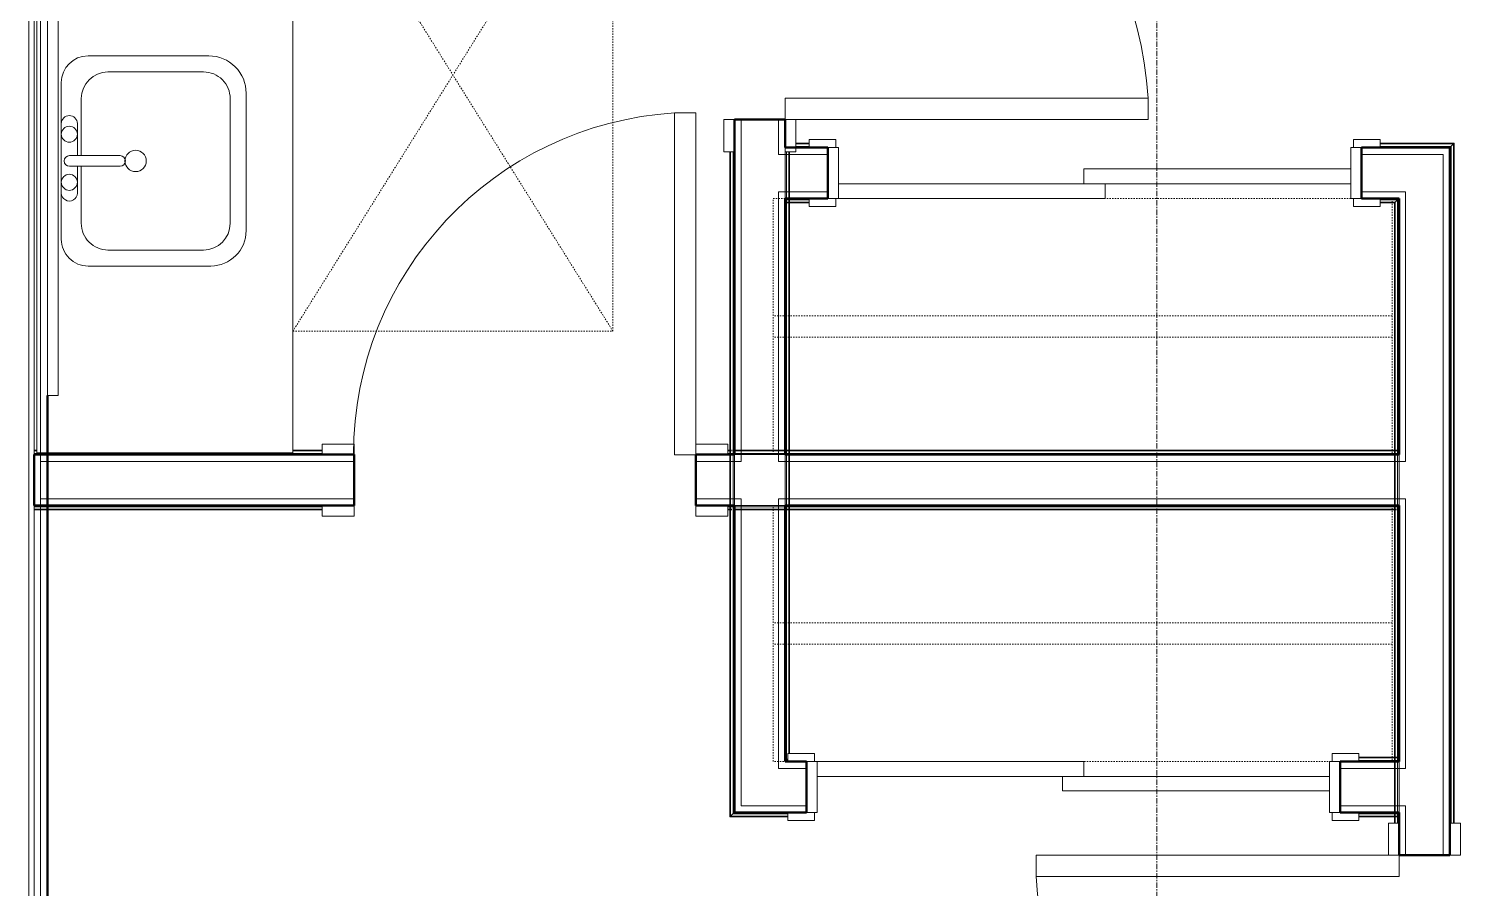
# Model space of a CAD drawing. Header units: inches. Extents: x -4235 to -464, y 9767 to 12344.
# Drawn here: x -2933 to -2798.9, y 10207.1 to 10287.6 of the extents above; entities that cross this region are included whole.
import ezdxf

# ---------------------------------------------------------------- set-up
doc = ezdxf.new("R2010")
doc.units = ezdxf.units.IN
doc.header["$MEASUREMENT"] = 0
doc.linetypes.add('Dash', pattern=[0.25, 0.125, -0.125])
doc.linetypes.add('Grid Line 1_2_', pattern=[0.875, 0.5, -0.125, 0.125, -0.125])
for name, color, linetype, lineweight in [('0-1', 7, 'Continuous', 5), ('0-2', 254, 'Continuous', 9), ('A-DOOR-1', 7, 'Continuous', 9), ('A-DOOR-2', 130, 'Continuous', 20), ('A-DOOR-FRAM-1', 130, 'Continuous', 20), ('A-GENM-HDLN-1', 7, 'Dash', 9), ('A-WALL-1', 250, 'Continuous', 50), ('A-WALL-2', 50, 'Continuous', 13), ('A-WALL-3', 10, 'Continuous', 9), ('A-WALL-4', 254, 'Continuous', 9), ('A-WALL-5', 7, 'Continuous', 9), ('I-WALL-1', 250, 'Continuous', 50), ('I-WALL-2', 10, 'Continuous', 9), ('I-WALL-3', 254, 'Continuous', 9), ('P-SANR-FIXT-1', 7, 'Continuous', 9), ('Q-CASE-1', 10, 'Continuous', 9), ('Q-CASE-2', 254, 'Continuous', 9), ('Q-CASE-3', 7, 'Continuous', 9), ('Q-CASE-HDLN-1', 7, 'Dash', 9), ('S-GRID-1', 1, 'Grid Line 1_2_', 9)]:
    doc.layers.add(name, color=color, linetype=linetype, lineweight=lineweight)

# ---------------------------------------------------------------- blocks, each defined once
blk = doc.blocks.new('Basic Wall _ INT - W4BØF - _5_8 GYP - 2X4 WOOD_BATT_ - 5_8 GYP_ - ___-2680968-BACKGROUND - 2ND FLOOR')
at = {"layer": 'A-WALL-3'}
for p, q in [((-2804.97, 10271.39), (-2805.04, 10271.33)), ((-2804.83, 10271.53), (-2804.97, 10271.39)), ((-2804.76, 10271.6), (-2804.83, 10271.54)), ((-2804.62, 10271.74), (-2804.65, 10271.72)), ((-2804.97, 10248.15), (-2804.97, 10248.03)), ((-2804.97, 10248.03), (-2804.97, 10247.94)), ((-2804.97, 10247.94), (-2804.97, 10247.88)), ((-2804.97, 10247.74), (-2804.97, 10247.12)), ((-2804.62, 10242.99), (-2804.62, 10247.74)), ((-2804.97, 10247.11), (-2804.97, 10243.64)), ((-2804.97, 10243.61), (-2804.97, 10242.99)), ((-2804.97, 10242.84), (-2804.97, 10242.79)), ((-2804.97, 10242.79), (-2804.97, 10242.7)), ((-2804.97, 10242.7), (-2804.97, 10242.58)), ((-2804.97, 10219.4), (-2804.97, 10219.29)), ((-2804.97, 10219.28), (-2804.97, 10219.2)), ((-2804.97, 10219.19), (-2804.97, 10219.14)), ((-2804.97, 10218.99), (-2804.97, 10218.4)), ((-2804.97, 10218.36), (-2804.97, 10215.09)), ((-2804.62, 10214.24), (-2804.62, 10218.99)), ((-2804.97, 10215.08), (-2804.97, 10214.28)), ((-2804.97, 10214.09), (-2804.97, 10214.04)), ((-2804.97, 10214.04), (-2804.97, 10213.95)), ((-2804.97, 10213.95), (-2804.97, 10213.83))]:
    blk.add_line(p, q, dxfattribs=at)
at = {"layer": 'A-WALL-4'}
for p, q in [((-2804.97, 10271.39), (-2804.97, 10248.15)), ((-2804.62, 10247.74), (-2804.62, 10271.74)), ((-2805.04, 10248.15), (-2805.04, 10248.03)), ((-2805.04, 10248.03), (-2805.04, 10247.94)), ((-2805.04, 10247.94), (-2805.04, 10247.88)), ((-2805.04, 10247.74), (-2805.04, 10247.12)), ((-2804.75, 10247.74), (-2804.75, 10247.12)), ((-2805.04, 10247.11), (-2805.04, 10243.64)), ((-2804.75, 10247.11), (-2804.75, 10243.62)), ((-2805.04, 10243.61), (-2805.04, 10242.99)), ((-2805.04, 10242.84), (-2805.04, 10242.79)), ((-2805.04, 10242.79), (-2805.04, 10242.7)), ((-2805.04, 10242.7), (-2805.04, 10242.58)), ((-2804.97, 10242.58), (-2804.97, 10219.4)), ((-2804.75, 10243.61), (-2804.75, 10242.99)), ((-2804.62, 10218.99), (-2804.62, 10242.99)), ((-2805.04, 10219.4), (-2805.04, 10219.29)), ((-2805.04, 10219.28), (-2805.04, 10219.2)), ((-2805.04, 10219.19), (-2805.04, 10219.14)), ((-2805.04, 10218.99), (-2805.04, 10214.24)), ((-2804.75, 10218.99), (-2804.75, 10218.38)), ((-2804.75, 10218.36), (-2804.75, 10214.25)), ((-2804.62, 10213.24), (-2804.62, 10214.24)), ((-2805.04, 10214.09), (-2805.04, 10214.04)), ((-2805.04, 10214.04), (-2805.04, 10213.95)), ((-2805.04, 10213.95), (-2805.04, 10213.83)), ((-2804.97, 10213.83), (-2804.97, 10213.24))]:
    blk.add_line(p, q, dxfattribs=at)
at = {"layer": 'A-WALL-5'}
for p, q in [((-2805.04, 10271.33), (-2805.04, 10248.15)), ((-2804.75, 10271.61), (-2804.75, 10247.74)), ((-2805.04, 10242.58), (-2805.04, 10219.4)), ((-2804.75, 10242.99), (-2804.75, 10218.99)), ((-2804.75, 10214.24), (-2804.75, 10213.24)), ((-2805.04, 10213.83), (-2805.04, 10213.24))]:
    blk.add_line(p, q, dxfattribs=at)
at = {"layer": 'A-WALL-5', "flags": 128}
for points in [[(-2805.04, 10271.33), (-2804.92, 10271.45), (-2804.83, 10271.54), (-2804.77, 10271.59), (-2804.75, 10271.61)], [(-2804.75, 10271.61), (-2804.75, 10271.62), (-2804.74, 10271.63), (-2804.72, 10271.64), (-2804.71, 10271.66), (-2804.69, 10271.68), (-2804.67, 10271.7)]]:
    blk.add_lwpolyline(points, dxfattribs=at)
blk = doc.blocks.new('Basic Wall _ INT - W4BØF - _5_8 GYP - 2X4 WOOD_BATT_ - 5_8 GYP_ - ___-2680969-BACKGROUND - 2ND FLOOR')
at = {"layer": 'A-WALL-3'}
for p, q in [((-2799.85, 10276.51), (-2799.87, 10276.49)), ((-2799.67, 10276.69), (-2799.73, 10276.63)), ((-2799.58, 10276.78), (-2799.67, 10276.7)), ((-2799.52, 10276.84), (-2799.55, 10276.82)), ((-2799.46, 10276.9), (-2799.52, 10276.84)), ((-2799.87, 10210.24), (-2799.87, 10213.24))]:
    blk.add_line(p, q, dxfattribs=at)
at = {"layer": 'A-WALL-4'}
for p, q in [((-2799.87, 10213.24), (-2799.87, 10276.49)), ((-2799.52, 10276.84), (-2799.52, 10213.24))]:
    blk.add_line(p, q, dxfattribs=at)
at = {"layer": 'A-WALL-5'}
for p, q in [((-2799.75, 10213.24), (-2799.75, 10276.61)), ((-2799.46, 10276.9), (-2799.46, 10213.24))]:
    blk.add_line(p, q, dxfattribs=at)
at = {"layer": 'A-WALL-5', "flags": 128}
for points in [[(-2799.83, 10276.53), (-2799.81, 10276.55), (-2799.79, 10276.57), (-2799.77, 10276.59), (-2799.76, 10276.6), (-2799.75, 10276.61), (-2799.75, 10276.61)], [(-2799.75, 10276.61), (-2799.73, 10276.63), (-2799.67, 10276.69), (-2799.58, 10276.78), (-2799.46, 10276.9)]]:
    blk.add_lwpolyline(points, dxfattribs=at)
blk = doc.blocks.new('Basic Wall _ INT - W4BØF - _5_8 GYP - 2X4 WOOD_BATT_ - 5_8 GYP_ - ___-2680970-BACKGROUND - 2ND FLOOR')
at = {"layer": 'A-WALL-3'}
for p, q in [((-2862.15, 10271.74), (-2862.15, 10271.72)), ((-2862.15, 10271.61), (-2862.15, 10271.68)), ((-2862.15, 10271.33), (-2862.15, 10271.61)), ((-2862.15, 10271.6), (-2862.15, 10271.54)), ((-2862.15, 10271.53), (-2862.15, 10271.39)), ((-2862.15, 10271.39), (-2862.15, 10271.33)), ((-2861.95, 10271.39), (-2862, 10271.39)), ((-2861.85, 10271.39), (-2861.93, 10271.39)), ((-2861.74, 10271.39), (-2861.84, 10271.39)), ((-2859.89, 10271.74), (-2858.14, 10271.74)), ((-2808.14, 10271.74), (-2806.39, 10271.74)), ((-2805.04, 10271.33), (-2804.97, 10271.39)), ((-2804.97, 10271.39), (-2804.83, 10271.53)), ((-2804.83, 10271.54), (-2804.76, 10271.6)), ((-2804.65, 10271.72), (-2804.62, 10271.74))]:
    blk.add_line(p, q, dxfattribs=at)
at = {"layer": 'A-WALL-4'}
for p, q in [((-2862.15, 10271.7), (-2862.15, 10271.74)), ((-2862.15, 10271.74), (-2859.89, 10271.74)), ((-2862.15, 10271.68), (-2862.15, 10271.7)), ((-2861.95, 10271.33), (-2862, 10271.33)), ((-2861.85, 10271.33), (-2861.93, 10271.33)), ((-2861.74, 10271.33), (-2861.84, 10271.33)), ((-2859.89, 10271.39), (-2861.74, 10271.39)), ((-2806.39, 10271.74), (-2804.62, 10271.74)), ((-2804.97, 10271.39), (-2806.39, 10271.39))]:
    blk.add_line(p, q, dxfattribs=at)
at = {"layer": 'A-WALL-5'}
for p, q in [((-2862.15, 10271.61), (-2859.89, 10271.61)), ((-2859.89, 10271.33), (-2861.74, 10271.33)), ((-2806.39, 10271.61), (-2804.75, 10271.61)), ((-2805.04, 10271.33), (-2806.39, 10271.33))]:
    blk.add_line(p, q, dxfattribs=at)
at = {"layer": 'A-WALL-5', "flags": 128}
for points in [[(-2804.75, 10271.61), (-2804.77, 10271.59), (-2804.83, 10271.54), (-2804.92, 10271.45), (-2805.04, 10271.33)], [(-2804.67, 10271.7), (-2804.69, 10271.68), (-2804.71, 10271.66), (-2804.72, 10271.64), (-2804.74, 10271.63), (-2804.75, 10271.62), (-2804.75, 10271.61)]]:
    blk.add_lwpolyline(points, dxfattribs=at)
blk = doc.blocks.new('Basic Wall _ INT - W4BØF - _5_8 GYP - 2X4 WOOD_BATT_ - 5_8 GYP_ - ___-2680971-BACKGROUND - 2ND FLOOR')
at = {"layer": 'A-WALL-3'}
for p, q in [((-2859.89, 10276.49), (-2858.14, 10276.49)), ((-2799.87, 10276.49), (-2799.85, 10276.51)), ((-2799.73, 10276.63), (-2799.67, 10276.69)), ((-2799.67, 10276.7), (-2799.58, 10276.78)), ((-2799.55, 10276.82), (-2799.52, 10276.84)), ((-2799.52, 10276.84), (-2799.55, 10276.84)), ((-2799.52, 10276.84), (-2799.46, 10276.9))]:
    blk.add_line(p, q, dxfattribs=at)
at = {"layer": 'A-WALL-4'}
for p, q in [((-2859.89, 10276.84), (-2861.15, 10276.84)), ((-2861.15, 10276.49), (-2859.89, 10276.49)), ((-2799.55, 10276.84), (-2806.39, 10276.84)), ((-2806.39, 10276.49), (-2799.87, 10276.49))]:
    blk.add_line(p, q, dxfattribs=at)
at = {"layer": 'A-WALL-5'}
for p, q in [((-2859.89, 10276.9), (-2861.15, 10276.9)), ((-2859.89, 10276.61), (-2861.15, 10276.61)), ((-2799.46, 10276.9), (-2806.39, 10276.9)), ((-2799.75, 10276.61), (-2806.39, 10276.61))]:
    blk.add_line(p, q, dxfattribs=at)
at = {"layer": 'A-WALL-5', "flags": 128}
for points in [[(-2799.75, 10276.61), (-2799.75, 10276.61), (-2799.76, 10276.6), (-2799.77, 10276.59), (-2799.79, 10276.57), (-2799.81, 10276.55), (-2799.83, 10276.53)], [(-2799.46, 10276.9), (-2799.58, 10276.78), (-2799.67, 10276.69), (-2799.73, 10276.63), (-2799.75, 10276.61)]]:
    blk.add_lwpolyline(points, dxfattribs=at)
blk = doc.blocks.new('Basic Wall _ INT - W4BØF - _5_8 GYP - 2X4 WOOD_BATT_ - 5_8 GYP_ - ___-2680972-BACKGROUND - 2ND FLOOR')
at = {"layer": 'A-WALL-3'}
for p, q in [((-2867.25, 10374.04), (-2867.31, 10374.04)), ((-2867.31, 10374.04), (-2867.02, 10374.04)), ((-2867.1, 10374.04), (-2867.25, 10374.04)), ((-2867.25, 10373.45), (-2867.25, 10374.04)), ((-2867.04, 10374.04), (-2867.1, 10374.04)), ((-2867.02, 10374.04), (-2866.94, 10374.04)), ((-2866.94, 10374.04), (-2866.9, 10374.04)), ((-2866.9, 10374.04), (-2866.92, 10374.04)), ((-2866.9, 10374.04), (-2866.9, 10373.45)), ((-2866.9, 10316.11), (-2866.9, 10313.11)), ((-2866.9, 10279.11), (-2866.9, 10276.11)), ((-2867.25, 10248.03), (-2867.25, 10248.15)), ((-2867.25, 10247.94), (-2867.25, 10248.03)), ((-2867.25, 10247.88), (-2867.25, 10247.94)), ((-2867.25, 10242.99), (-2867.25, 10247.74)), ((-2866.9, 10247.74), (-2866.9, 10242.99)), ((-2867.25, 10242.79), (-2867.25, 10242.84)), ((-2867.25, 10242.7), (-2867.25, 10242.78)), ((-2867.25, 10242.58), (-2867.25, 10242.69)), ((-2866.92, 10214.22), (-2866.9, 10214.24)), ((-2867.31, 10213.83), (-2867.25, 10213.89)), ((-2867.25, 10213.89), (-2867.1, 10214.03)), ((-2867.1, 10214.04), (-2867.04, 10214.1))]:
    blk.add_line(p, q, dxfattribs=at)
at = {"layer": 'A-WALL-4'}
for p, q in [((-2867.31, 10373.45), (-2867.31, 10374.04)), ((-2867.02, 10374.04), (-2867.02, 10373.45)), ((-2867.25, 10316.11), (-2867.25, 10343.45)), ((-2866.9, 10343.45), (-2866.9, 10316.11)), ((-2867.25, 10248.15), (-2867.25, 10276.11)), ((-2866.9, 10276.11), (-2866.9, 10247.74)), ((-2867.31, 10248.03), (-2867.31, 10248.15)), ((-2867.31, 10247.94), (-2867.31, 10248.03)), ((-2867.31, 10247.88), (-2867.31, 10247.94)), ((-2867.31, 10242.99), (-2867.31, 10247.74)), ((-2867.02, 10247.74), (-2867.02, 10247.14)), ((-2867.02, 10247.11), (-2867.02, 10243.01)), ((-2867.31, 10242.79), (-2867.31, 10242.84)), ((-2867.31, 10242.7), (-2867.31, 10242.78)), ((-2867.31, 10242.58), (-2867.31, 10242.69)), ((-2867.25, 10213.89), (-2867.25, 10242.58)), ((-2866.9, 10242.99), (-2866.9, 10214.24))]:
    blk.add_line(p, q, dxfattribs=at)
at = {"layer": 'A-WALL-5'}
for p, q in [((-2867.31, 10316.11), (-2867.31, 10343.45)), ((-2867.02, 10343.45), (-2867.02, 10316.11)), ((-2867.31, 10248.15), (-2867.31, 10276.11)), ((-2867.02, 10276.11), (-2867.02, 10247.74)), ((-2867.31, 10213.83), (-2867.31, 10242.58)), ((-2867.02, 10242.99), (-2867.02, 10214.11))]:
    blk.add_line(p, q, dxfattribs=at)
at = {"layer": 'A-WALL-5', "flags": 128}
for points in [[(-2866.94, 10214.2), (-2866.96, 10214.18), (-2866.98, 10214.16), (-2867, 10214.14), (-2867.01, 10214.13), (-2867.02, 10214.12), (-2867.02, 10214.11)], [(-2867.02, 10214.11), (-2867.04, 10214.09), (-2867.1, 10214.04), (-2867.19, 10213.95), (-2867.31, 10213.83)]]:
    blk.add_lwpolyline(points, dxfattribs=at)
blk = doc.blocks.new('Basic Wall _ INT - W4BØF - _5_8 GYP - 2X4 WOOD_BATT_ - 5_8 GYP_ - ___-2680973-BACKGROUND - 2ND FLOOR')
at = {"layer": 'A-WALL-3'}
for p, q in [((-2862.15, 10374.04), (-2862.11, 10374.04)), ((-2862.12, 10374.04), (-2862.15, 10374.04)), ((-2862.15, 10374.04), (-2862.15, 10373.41)), ((-2862.11, 10374.04), (-2862.02, 10374.04)), ((-2862.02, 10374.04), (-2861.74, 10374.04)), ((-2861.95, 10374.04), (-2862.01, 10374.04)), ((-2861.8, 10374.04), (-2861.94, 10374.04)), ((-2861.74, 10374.04), (-2861.8, 10374.04)), ((-2861.8, 10373.41), (-2861.8, 10374.04)), ((-2862.15, 10336.79), (-2862.15, 10332.04)), ((-2861.8, 10337.08), (-2861.8, 10337.19)), ((-2861.8, 10336.99), (-2861.8, 10337.08)), ((-2861.8, 10336.93), (-2861.8, 10336.99)), ((-2861.8, 10336.21), (-2861.8, 10336.79)), ((-2861.8, 10332.08), (-2861.8, 10336.16)), ((-2861.8, 10331.84), (-2861.8, 10331.89)), ((-2861.8, 10331.75), (-2861.8, 10331.83)), ((-2861.8, 10331.63), (-2861.8, 10331.74)), ((-2862.15, 10316.11), (-2862.15, 10313.11)), ((-2862.15, 10277.39), (-2862.15, 10276.49)), ((-2862.15, 10276.49), (-2862.15, 10276.11)), ((-2862.15, 10276.11), (-2862.15, 10271.74)), ((-2861.8, 10271.74), (-2861.8, 10276.11)), ((-2861.8, 10271.54), (-2861.8, 10271.59)), ((-2861.8, 10271.45), (-2861.8, 10271.53)), ((-2861.8, 10271.33), (-2861.8, 10271.43)), ((-2862.15, 10247.74), (-2862.15, 10242.99)), ((-2861.8, 10248.03), (-2861.8, 10248.14)), ((-2861.8, 10247.94), (-2861.8, 10248.02)), ((-2861.8, 10247.88), (-2861.8, 10247.93)), ((-2861.8, 10247.11), (-2861.8, 10247.74)), ((-2861.8, 10243.61), (-2861.8, 10247.09)), ((-2861.8, 10242.99), (-2861.8, 10243.61)), ((-2861.8, 10242.79), (-2861.8, 10242.84)), ((-2861.8, 10242.7), (-2861.8, 10242.77)), ((-2861.8, 10242.58), (-2861.8, 10242.68)), ((-2862.15, 10218.99), (-2862.12, 10219.01)), ((-2862.01, 10219.13), (-2861.95, 10219.19)), ((-2861.94, 10219.2), (-2861.89, 10219.25))]:
    blk.add_line(p, q, dxfattribs=at)
at = {"layer": 'A-WALL-4'}
for p, q in [((-2862.02, 10373.41), (-2862.02, 10374.04)), ((-2861.74, 10373.41), (-2861.74, 10374.04)), ((-2862.15, 10373.41), (-2862.15, 10336.79)), ((-2861.8, 10337.19), (-2861.8, 10373.41)), ((-2862.02, 10336.18), (-2862.02, 10336.79)), ((-2861.74, 10337.08), (-2861.74, 10337.19)), ((-2861.74, 10336.99), (-2861.74, 10337.08)), ((-2861.74, 10336.93), (-2861.74, 10336.99)), ((-2861.74, 10332.04), (-2861.74, 10336.79)), ((-2862.02, 10332.05), (-2862.02, 10336.16)), ((-2862.15, 10332.04), (-2862.15, 10316.11)), ((-2861.8, 10316.11), (-2861.8, 10331.63)), ((-2861.74, 10331.84), (-2861.74, 10331.89)), ((-2861.74, 10331.75), (-2861.74, 10331.83)), ((-2861.74, 10331.63), (-2861.74, 10331.74)), ((-2862.02, 10272.36), (-2862.02, 10276.11)), ((-2861.74, 10271.74), (-2861.74, 10276.11)), ((-2862.02, 10271.74), (-2862.02, 10272.34)), ((-2862.15, 10271.74), (-2862.15, 10247.74)), ((-2861.8, 10248.15), (-2861.8, 10271.33)), ((-2861.74, 10271.54), (-2861.74, 10271.59)), ((-2861.74, 10271.45), (-2861.74, 10271.53)), ((-2861.74, 10271.33), (-2861.74, 10271.43)), ((-2862.02, 10247.11), (-2862.02, 10247.74)), ((-2861.74, 10248.03), (-2861.74, 10248.14)), ((-2861.74, 10247.94), (-2861.74, 10248.02)), ((-2861.74, 10247.88), (-2861.74, 10247.93)), ((-2861.74, 10247.11), (-2861.74, 10247.73)), ((-2862.02, 10243.61), (-2862.02, 10247.11)), ((-2861.74, 10243.61), (-2861.74, 10247.09)), ((-2862.15, 10242.99), (-2862.15, 10218.99)), ((-2862.02, 10242.99), (-2862.02, 10243.61)), ((-2861.8, 10219.74), (-2861.8, 10242.58)), ((-2861.74, 10242.99), (-2861.74, 10243.61)), ((-2861.74, 10242.79), (-2861.74, 10242.84)), ((-2861.74, 10242.7), (-2861.74, 10242.77)), ((-2861.74, 10242.58), (-2861.74, 10242.68))]:
    blk.add_line(p, q, dxfattribs=at)
at = {"layer": 'A-WALL-5'}
for p, q in [((-2862.02, 10336.79), (-2862.02, 10373.41)), ((-2861.74, 10337.2), (-2861.74, 10373.41)), ((-2862.02, 10316.11), (-2862.02, 10332.04)), ((-2861.74, 10316.11), (-2861.74, 10331.63)), ((-2862.02, 10247.74), (-2862.02, 10271.74)), ((-2861.74, 10248.15), (-2861.74, 10271.33)), ((-2862.02, 10219.11), (-2862.02, 10242.99)), ((-2861.74, 10219.74), (-2861.74, 10242.58))]:
    blk.add_line(p, q, dxfattribs=at)
at = {"layer": 'A-WALL-5', "flags": 128}
for points in [[(-2862.02, 10219.11), (-2862.03, 10219.11), (-2862.03, 10219.1), (-2862.05, 10219.09), (-2862.06, 10219.07), (-2862.08, 10219.05), (-2862.11, 10219.03)], [(-2861.89, 10219.25), (-2861.95, 10219.19), (-2862, 10219.13), (-2862.02, 10219.11)]]:
    blk.add_lwpolyline(points, dxfattribs=at)
blk = doc.blocks.new('SWING - SINGLE - FLUSH - 2-10 x 6-8 - PRIVACY-3199407-BACKGROUND - 2ND FLOOR')
at = {"layer": 'A-DOOR-1'}
blk.add_arc((17, 2.37), 34.07, 93.3657, 180, dxfattribs=at)
at = {"layer": 'A-DOOR-2'}
for p, q in [((15, 2.37), (15, 36.38)), ((17, 36.38), (15, 36.38)), ((17, 2.37), (17, 36.38)), ((17, 2.37), (15, 2.37))]:
    blk.add_line(p, q, dxfattribs=at)
at = {"layer": 'A-DOOR-FRAM-1'}
for p, q in [((-17, 3.37), (-20, 3.37)), ((-20, 3.37), (-20, 2.37)), ((-17, 2.37), (-17, 3.37)), ((20, 3.37), (17, 3.37)), ((17, 3.37), (17, 2.37)), ((20, 2.37), (20, 3.37)), ((-20, 2.37), (-17, 2.37)), ((17, 2.37), (20, 2.37)), ((-17, -2.38), (-20, -2.38)), ((-20, -2.38), (-20, -3.38)), ((-17, -3.38), (-17, -2.38)), ((20, -2.38), (17, -2.38)), ((17, -2.38), (17, -3.38)), ((20, -3.38), (20, -2.38)), ((-20, -3.38), (-17, -3.38)), ((17, -3.38), (20, -3.38))]:
    blk.add_line(p, q, dxfattribs=at)
blk = doc.blocks.new('Basic Wall _ INT - W4BØF - _5_8 GYP - 2X4 WOOD_BATT_ - 5_8 GYP_ - ___-2680974-BACKGROUND - 2ND FLOOR')
at = {"layer": 'A-WALL-3'}
for p, q in [((-2866.9, 10214.24), (-2866.92, 10214.22)), ((-2860.14, 10214.24), (-2861.89, 10214.24)), ((-2808.39, 10214.24), (-2810.14, 10214.24)), ((-2804.62, 10214.22), (-2804.62, 10214.24)), ((-2867.25, 10213.89), (-2867.31, 10213.83)), ((-2867.1, 10214.03), (-2867.25, 10213.89)), ((-2867.04, 10214.1), (-2867.1, 10214.04)), ((-2805.04, 10213.89), (-2804.92, 10213.89)), ((-2804.92, 10213.89), (-2804.83, 10213.89)), ((-2804.83, 10213.89), (-2804.77, 10213.89)), ((-2804.62, 10214.18), (-2804.62, 10214.11)), ((-2804.62, 10214.11), (-2804.62, 10213.83)), ((-2804.62, 10214.04), (-2804.62, 10214.1)), ((-2804.62, 10213.89), (-2804.62, 10214.03)), ((-2804.62, 10213.83), (-2804.62, 10213.89))]:
    blk.add_line(p, q, dxfattribs=at)
at = {"layer": 'A-WALL-4'}
for p, q in [((-2861.89, 10214.24), (-2866.9, 10214.24)), ((-2804.62, 10214.24), (-2808.39, 10214.24)), ((-2804.62, 10214.24), (-2804.62, 10214.2)), ((-2804.62, 10214.2), (-2804.62, 10214.18)), ((-2867.25, 10213.89), (-2861.89, 10213.89)), ((-2808.39, 10213.89), (-2805.04, 10213.89)), ((-2805.04, 10213.83), (-2804.92, 10213.83)), ((-2804.92, 10213.83), (-2804.83, 10213.83)), ((-2804.83, 10213.83), (-2804.77, 10213.83))]:
    blk.add_line(p, q, dxfattribs=at)
at = {"layer": 'A-WALL-5'}
for p, q in [((-2867.31, 10213.83), (-2861.89, 10213.83)), ((-2867.02, 10214.11), (-2861.89, 10214.11)), ((-2808.39, 10214.11), (-2804.62, 10214.11)), ((-2808.39, 10213.83), (-2805.04, 10213.83))]:
    blk.add_line(p, q, dxfattribs=at)
at = {"layer": 'A-WALL-5', "flags": 128}
for points in [[(-2867.02, 10214.11), (-2867.02, 10214.12), (-2867.01, 10214.13), (-2867, 10214.14), (-2866.98, 10214.16), (-2866.96, 10214.18), (-2866.94, 10214.2)], [(-2867.31, 10213.83), (-2867.19, 10213.95), (-2867.1, 10214.04), (-2867.04, 10214.09), (-2867.02, 10214.11)]]:
    blk.add_lwpolyline(points, dxfattribs=at)
blk = doc.blocks.new('Basic Wall _ INT - W4BØF - _5_8 GYP - 2X4 WOOD_BATT_ - 5_8 GYP_ - ___-2680975-BACKGROUND - 2ND FLOOR')
at = {"layer": 'A-WALL-3'}
for p, q in [((-2862.12, 10219.01), (-2862.15, 10218.99)), ((-2861.95, 10219.19), (-2862.01, 10219.13)), ((-2861.89, 10219.25), (-2861.94, 10219.2)), ((-2808.39, 10218.99), (-2810.14, 10218.99)), ((-2805.04, 10219.34), (-2804.94, 10219.34)), ((-2804.92, 10219.34), (-2804.84, 10219.34)), ((-2804.83, 10219.34), (-2804.78, 10219.34)), ((-2804.62, 10219.34), (-2804.62, 10219.4)), ((-2804.62, 10219.4), (-2804.62, 10219.11)), ((-2804.62, 10219.2), (-2804.62, 10219.34)), ((-2804.62, 10219.13), (-2804.62, 10219.19)), ((-2804.62, 10219.11), (-2804.62, 10219.05)), ((-2804.62, 10218.99), (-2804.62, 10219.01))]:
    blk.add_line(p, q, dxfattribs=at)
at = {"layer": 'A-WALL-4'}
for p, q in [((-2861.89, 10218.99), (-2862.15, 10218.99)), ((-2808.39, 10219.34), (-2805.04, 10219.34)), ((-2804.62, 10218.99), (-2808.39, 10218.99)), ((-2805.04, 10219.4), (-2804.94, 10219.4)), ((-2804.92, 10219.4), (-2804.84, 10219.4)), ((-2804.83, 10219.4), (-2804.78, 10219.4)), ((-2804.62, 10219.05), (-2804.62, 10219.03)), ((-2804.62, 10219.03), (-2804.62, 10218.99))]:
    blk.add_line(p, q, dxfattribs=at)
at = {"layer": 'A-WALL-5'}
for p, q in [((-2861.89, 10219.11), (-2862.02, 10219.11)), ((-2808.39, 10219.4), (-2805.04, 10219.4)), ((-2804.62, 10219.11), (-2808.39, 10219.11))]:
    blk.add_line(p, q, dxfattribs=at)
at = {"layer": 'A-WALL-5', "flags": 128}
for points in [[(-2862.11, 10219.03), (-2862.08, 10219.05), (-2862.06, 10219.07), (-2862.05, 10219.09), (-2862.03, 10219.1), (-2862.03, 10219.11), (-2862.02, 10219.11)], [(-2862.02, 10219.11), (-2862, 10219.13), (-2861.95, 10219.19), (-2861.89, 10219.25)]]:
    blk.add_lwpolyline(points, dxfattribs=at)
blk = doc.blocks.new('SLIDING - FLUSH - 4-0 x 6-8-3203584-BACKGROUND - 2ND FLOOR')
at = {"layer": 'A-DOOR-1'}
for p, q in [((-24.25, 3), (-26.75, 3)), ((-26.75, 3), (-26.75, 2.25)), ((-24.25, 2.25), (-24.25, 3)), ((24.25, 3), (24.25, 2.25)), ((26.75, 3), (24.25, 3)), ((26.75, 2.25), (26.75, 3)), ((-26.75, 2.25), (-24.25, 2.25)), ((24.25, 2.25), (26.75, 2.25)), ((-24.25, -2.5), (-26.75, -2.5)), ((-26.75, -2.5), (-26.75, -3.25)), ((-24.25, -3.25), (-24.25, -2.5)), ((26.75, -2.5), (24.25, -2.5)), ((24.25, -2.5), (24.25, -3.25)), ((26.75, -3.25), (26.75, -2.5)), ((-26.75, -3.25), (-24.25, -3.25)), ((24.25, -3.25), (26.75, -3.25))]:
    blk.add_line(p, q, dxfattribs=at)
at = {"layer": 'A-DOOR-2'}
for p, q in [((1, 2.25), (-24, 2.25)), ((-24, 2.25), (-24, 0.87)), ((1, 0.87), (1, 2.25)), ((-24, 0.87), (1, 0.87)), ((24, 0.87), (-1, 0.87)), ((-1, 0.87), (-1, -0.5)), ((24, -0.5), (24, 0.87)), ((-1, -0.5), (24, -0.5))]:
    blk.add_line(p, q, dxfattribs=at)
at = {"layer": 'A-DOOR-FRAM-1'}
for p, q in [((-24, 2.25), (-25, 2.25)), ((-25, 2.25), (-25, -2.5)), ((-24, -2.5), (-24, 2.25)), ((25, 2.25), (24, 2.25)), ((24, 2.25), (24, -2.5)), ((25, -2.5), (25, 2.25)), ((-25, -2.5), (-24, -2.5)), ((24, -2.5), (25, -2.5))]:
    blk.add_line(p, q, dxfattribs=at)
blk = doc.blocks.new('OD_CW_Closet - OD_CW_Closet-2857485-BACKGROUND - 2ND FLOOR')
at = {"layer": 'Q-CASE-HDLN-1'}
for p, q in [((0.74, -24), (0.74, 0)), ((0.74, 0), (58.75, 0)), ((58.75, 0), (58.75, -24)), ((0.74, -11), (58.75, -11)), ((0.74, -13), (58.75, -13)), ((58.75, -24), (0.74, -24))]:
    blk.add_line(p, q, dxfattribs=at)
blk = doc.blocks.new('Basic Wall _ INT - W4BØF - _5_8 GYP - 2X4 WOOD_BATT_ - 5_8 GYP_ - ___-2680976-BACKGROUND - 2ND FLOOR')
at = {"layer": 'A-WALL-3'}
for p, q in [((-2932.52, 10242.99), (-2932.52, 10242.97)), ((-2932.52, 10242.95), (-2932.52, 10242.99)), ((-2931.27, 10242.99), (-2932.52, 10242.99)), ((-2932.52, 10242.86), (-2932.52, 10242.95)), ((-2932.52, 10242.58), (-2932.52, 10242.86)), ((-2932.52, 10242.85), (-2932.52, 10242.79)), ((-2932.52, 10242.78), (-2932.52, 10242.64)), ((-2932.52, 10242.64), (-2932.52, 10242.58)), ((-2932.52, 10242.64), (-2931.27, 10242.64)), ((-2902.52, 10242.99), (-2905.52, 10242.99)), ((-2867.31, 10242.64), (-2867.14, 10242.64)), ((-2866.89, 10242.64), (-2862.16, 10242.64)), ((-2861.95, 10242.64), (-2861.89, 10242.64)), ((-2861.85, 10242.64), (-2861.74, 10242.64)), ((-2805.04, 10242.64), (-2804.92, 10242.64)), ((-2804.87, 10242.64), (-2804.83, 10242.64)), ((-2804.62, 10242.97), (-2804.62, 10242.99)), ((-2804.62, 10242.93), (-2804.62, 10242.86)), ((-2804.62, 10242.86), (-2804.62, 10242.58)), ((-2804.62, 10242.79), (-2804.62, 10242.85)), ((-2804.62, 10242.64), (-2804.62, 10242.78)), ((-2804.62, 10242.58), (-2804.62, 10242.64))]:
    blk.add_line(p, q, dxfattribs=at)
at = {"layer": 'A-WALL-4'}
for p, q in [((-2932.52, 10242.86), (-2931.27, 10242.86)), ((-2932.52, 10242.58), (-2931.27, 10242.58)), ((-2905.52, 10242.99), (-2931.27, 10242.99)), ((-2931.27, 10242.64), (-2905.52, 10242.64)), ((-2804.62, 10242.99), (-2867.52, 10242.99)), ((-2867.52, 10242.64), (-2867.31, 10242.64)), ((-2867.31, 10242.58), (-2867.14, 10242.58)), ((-2866.9, 10242.86), (-2862.15, 10242.86)), ((-2866.89, 10242.58), (-2862.16, 10242.58)), ((-2861.95, 10242.58), (-2861.89, 10242.58)), ((-2861.85, 10242.58), (-2861.74, 10242.58)), ((-2861.74, 10242.64), (-2805.04, 10242.64)), ((-2805.04, 10242.58), (-2804.92, 10242.58)), ((-2804.87, 10242.58), (-2804.83, 10242.58)), ((-2804.62, 10242.99), (-2804.62, 10242.95)), ((-2804.62, 10242.95), (-2804.62, 10242.93))]:
    blk.add_line(p, q, dxfattribs=at)
at = {"layer": 'A-WALL-5'}
for p, q in [((-2931.27, 10242.86), (-2905.52, 10242.86)), ((-2931.27, 10242.58), (-2905.52, 10242.58)), ((-2867.52, 10242.86), (-2866.9, 10242.86)), ((-2867.52, 10242.58), (-2867.31, 10242.58)), ((-2862.15, 10242.86), (-2804.62, 10242.86)), ((-2861.74, 10242.58), (-2805.04, 10242.58))]:
    blk.add_line(p, q, dxfattribs=at)
blk = doc.blocks.new('Basic Wall _ INT - W4BØF - _5_8 GYP - 2X4 WOOD_BATT_ - 5_8 GYP_ - ___-2680977-BACKGROUND - 2ND FLOOR')
at = {"layer": 'A-WALL-3'}
for p, q in [((-2932.52, 10247.86), (-2932.52, 10248.15)), ((-2932.52, 10248.15), (-2932.52, 10248.09)), ((-2932.52, 10248.09), (-2932.52, 10247.95)), ((-2932.52, 10248.09), (-2932.27, 10248.09)), ((-2932.52, 10247.94), (-2932.52, 10247.88)), ((-2932.52, 10247.78), (-2932.52, 10247.86)), ((-2932.52, 10247.74), (-2932.52, 10247.78)), ((-2932.52, 10247.76), (-2932.52, 10247.74)), ((-2931.27, 10247.74), (-2932.52, 10247.74)), ((-2902.52, 10247.74), (-2905.52, 10247.74)), ((-2867.31, 10248.09), (-2867.19, 10248.09)), ((-2867.15, 10248.09), (-2867.1, 10248.09)), ((-2866.89, 10248.09), (-2862.77, 10248.09)), ((-2862.75, 10248.09), (-2862.15, 10248.09)), ((-2861.95, 10248.09), (-2861.74, 10248.09)), ((-2805.04, 10248.09), (-2804.92, 10248.09)), ((-2804.88, 10248.09), (-2804.83, 10248.09)), ((-2804.62, 10248.09), (-2804.62, 10248.15)), ((-2804.62, 10248.15), (-2804.62, 10247.86)), ((-2804.62, 10247.95), (-2804.62, 10248.09)), ((-2804.62, 10247.88), (-2804.62, 10247.94)), ((-2804.62, 10247.86), (-2804.62, 10247.8)), ((-2804.62, 10247.74), (-2804.62, 10247.76))]:
    blk.add_line(p, q, dxfattribs=at)
at = {"layer": 'A-WALL-4'}
for p, q in [((-2932.52, 10248.15), (-2932.27, 10248.15)), ((-2931.27, 10247.86), (-2932.52, 10247.86)), ((-2905.52, 10247.74), (-2931.27, 10247.74)), ((-2908.27, 10248.09), (-2905.52, 10248.09)), ((-2867.52, 10248.09), (-2867.31, 10248.09)), ((-2862.77, 10247.74), (-2867.52, 10247.74)), ((-2867.31, 10248.15), (-2867.19, 10248.15)), ((-2867.15, 10248.15), (-2867.1, 10248.15)), ((-2862.77, 10247.86), (-2866.9, 10247.86)), ((-2866.89, 10248.15), (-2862.77, 10248.15)), ((-2804.62, 10247.74), (-2862.76, 10247.74)), ((-2862.75, 10248.15), (-2862.15, 10248.15)), ((-2862.15, 10247.86), (-2862.75, 10247.86)), ((-2861.95, 10248.15), (-2861.74, 10248.15)), ((-2861.74, 10248.09), (-2805.04, 10248.09)), ((-2805.04, 10248.15), (-2804.92, 10248.15)), ((-2804.88, 10248.15), (-2804.83, 10248.15)), ((-2804.62, 10247.8), (-2804.62, 10247.78)), ((-2804.62, 10247.78), (-2804.62, 10247.74))]:
    blk.add_line(p, q, dxfattribs=at)
at = {"layer": 'A-WALL-5'}
for p, q in [((-2905.52, 10247.86), (-2931.27, 10247.86)), ((-2908.27, 10248.15), (-2905.52, 10248.15)), ((-2867.52, 10248.15), (-2867.31, 10248.15)), ((-2866.9, 10247.86), (-2867.52, 10247.86)), ((-2804.62, 10247.86), (-2862.15, 10247.86)), ((-2861.74, 10248.15), (-2805.04, 10248.15))]:
    blk.add_line(p, q, dxfattribs=at)
blk = doc.blocks.new('SLIDING - FLUSH - 4-0 x 6-8-3203583-BACKGROUND - 2ND FLOOR')
at = {"layer": 'A-DOOR-1'}
for p, q in [((-26.75, 3.25), (-24.25, 3.25)), ((-26.75, 2.5), (-26.75, 3.25)), ((-24.25, 3.25), (-24.25, 2.5)), ((24.25, 3.25), (26.75, 3.25)), ((24.25, 2.5), (24.25, 3.25)), ((26.75, 3.25), (26.75, 2.5)), ((-24.25, 2.5), (-26.75, 2.5)), ((26.75, 2.5), (24.25, 2.5)), ((-26.75, -2.25), (-24.25, -2.25)), ((-26.75, -3), (-26.75, -2.25)), ((-24.25, -2.25), (-24.25, -3)), ((24.25, -2.25), (26.75, -2.25)), ((24.25, -3), (24.25, -2.25)), ((26.75, -2.25), (26.75, -3)), ((-24.25, -3), (-26.75, -3)), ((26.75, -3), (24.25, -3))]:
    blk.add_line(p, q, dxfattribs=at)
at = {"layer": 'A-DOOR-2'}
for p, q in [((-1, -0.88), (-1, 0.5)), ((-1, 0.5), (24, 0.5)), ((24, 0.5), (24, -0.88)), ((-24, -2.25), (-24, -0.88)), ((-24, -0.88), (1, -0.88)), ((24, -0.88), (-1, -0.88)), ((1, -0.88), (1, -2.25)), ((1, -2.25), (-24, -2.25))]:
    blk.add_line(p, q, dxfattribs=at)
at = {"layer": 'A-DOOR-FRAM-1'}
for p, q in [((-25, -2.25), (-25, 2.5)), ((-25, 2.5), (-24, 2.5)), ((-24, 2.5), (-24, -2.25)), ((24, 2.5), (25, 2.5)), ((24, -2.25), (24, 2.5)), ((25, 2.5), (25, -2.25)), ((-24, -2.25), (-25, -2.25)), ((25, -2.25), (24, -2.25))]:
    blk.add_line(p, q, dxfattribs=at)
blk = doc.blocks.new('SWING - SINGLE - FLUSH - 2-8 x 6-8 - PASSAGE-3199406-BACKGROUND - 2ND FLOOR')
at = {"layer": 'A-DOOR-1'}
blk.add_arc((16, 2.37), 32.07, 93.5759, 180, dxfattribs=at)
at = {"layer": 'A-DOOR-2'}
for p, q in [((14, 2.37), (14, 34.38)), ((16, 34.38), (14, 34.38)), ((16, 2.37), (16, 34.38)), ((16, 2.37), (14, 2.37))]:
    blk.add_line(p, q, dxfattribs=at)
at = {"layer": 'A-DOOR-FRAM-1'}
for p, q in [((-16, 3.37), (-19, 3.37)), ((-19, 3.37), (-19, 2.37)), ((-16, 2.37), (-16, 3.37)), ((19, 3.37), (16, 3.37)), ((16, 3.37), (16, 2.37)), ((19, 2.37), (19, 3.37)), ((-19, 2.37), (-16, 2.37)), ((16, 2.37), (19, 2.37)), ((-16, -2.38), (-19, -2.38)), ((-19, -2.38), (-19, -3.38)), ((-16, -3.38), (-16, -2.38)), ((19, -2.38), (16, -2.38)), ((16, -2.38), (16, -3.38)), ((19, -3.38), (19, -2.38)), ((-19, -3.38), (-16, -3.38)), ((16, -3.38), (19, -3.38))]:
    blk.add_line(p, q, dxfattribs=at)
blk = doc.blocks.new('M_Sink Vanity-Square - 500 x 440mm-V60-BACKGROUND - 2ND FLOOR')
at = {"layer": 'P-SANR-FIXT-1'}
for p, q in [((-5.72, 10.23), (7.14, 10.23)), ((-5.22, 8.73), (6.46, 8.73)), ((-9.22, -4.59), (-9.22, 6.73)), ((10.46, 6.91), (10.46, -4.59)), ((-7.72, -2.72), (-7.72, 6.23)), ((8.96, 6.23), (8.96, -2.72)), ((0.12, -6.33), (0.12, -1.59)), ((1.12, -6.33), (1.12, -1.59)), ((0.12, -5.22), (-5.22, -5.22)), ((6.46, -5.22), (1.12, -5.22)), ((-2.88, -5.59), (0.12, -5.59)), ((1.12, -5.59), (3.62, -5.59)), ((7.96, -7.09), (-6.72, -7.09)), ((3.62, -7.09), (-2.88, -7.09))]:
    blk.add_line(p, q, dxfattribs=at)
for centre, radius, start, end in [((-5.72, 6.73), 3.5, 90, 180), ((7.14, 6.91), 3.32, 360, 90), ((-5.22, 6.23), 2.5, 90, 180), ((6.46, 6.23), 2.5, 360, 90), ((0.62, -0.13), 1, 360, 180), ((0.62, -0.13), 1, 180, 0), ((0.62, -1.59), 0.5, 360, 180), ((-5.22, -2.72), 2.5, 180, 270), ((6.46, -2.72), 2.5, 270, 360), ((-6.72, -4.59), 2.5, 180, 270), ((7.96, -4.59), 2.5, 270, 0), ((-2.88, -6.34), 0.75, 90, 270), ((-1.88, -6.34), 0.75, 360, 180), ((-1.88, -6.34), 0.75, 180, 0), ((0.62, -6.33), 0.5, 180, 0), ((2.62, -6.34), 0.75, 0, 180), ((2.62, -6.34), 0.75, 180, 0), ((3.62, -6.34), 0.75, 270, 90)]:
    blk.add_arc(centre, radius, start, end, dxfattribs=at)
blk = doc.blocks.new('Bath Vanity - Bath Vanity 60_-V140-BACKGROUND - 2ND FLOOR')
at = {"layer": 'Q-CASE-2'}
for p, q in [((-29.26, 1), (-29.26, 0)), ((30.74, 0), (30.74, 1)), ((-29.26, 0), (30.74, 0))]:
    blk.add_line(p, q, dxfattribs=at)
at = {"layer": 'Q-CASE-3'}
for p, q in [((30.74, 24), (-29.26, 24)), ((-29.26, 24), (-29.26, 1)), ((30.74, 1), (30.74, 24))]:
    blk.add_line(p, q, dxfattribs=at)
blk = doc.blocks.new('ADA Clearances - 30_x48_-V136-BACKGROUND - 2ND FLOOR')
at = {"layer": 'A-GENM-HDLN-1'}
for p, q in [((15, -24), (-15, 24)), ((-15, -24), (15, 24)), ((15, 24), (-15, 24)), ((15, -24), (15, 24)), ((-15, -24), (15, -24))]:
    blk.add_line(p, q, dxfattribs=at)
blk = doc.blocks.new('BATHROOM MIRROR - BATHROOM MIRROR 48_-3123886-BACKGROUND - 2ND FLOOR')
at = {"layer": 'Q-CASE-1'}
blk.add_line((21.74, -24), (-20.26, -24), dxfattribs=at)
at = {"layer": 'Q-CASE-3'}
for p, q in [((-23.26, -23), (24.74, -23)), ((-23.26, -23), (-23.26, -24)), ((24.74, -24), (-23.26, -24)), ((24.74, -24), (24.74, -23))]:
    blk.add_line(p, q, dxfattribs=at)
blk = doc.blocks.new('CTR - 1st Phase - Unit Layouts_rvt-1-BACKGROUND - 2ND FLOOR')
at = {"layer": 'A-WALL-1'}
for p, q in [((-2866.9, 10279.11), (-2866.9, 10247.74)), ((-2862.15, 10279.11), (-2866.9, 10279.11)), ((-2862.15, 10276.49), (-2862.15, 10279.11)), ((-2858.14, 10276.49), (-2862.15, 10276.49)), ((-2858.14, 10271.74), (-2858.14, 10276.49)), ((-2799.87, 10276.49), (-2808.14, 10276.49)), ((-2808.14, 10276.49), (-2808.14, 10271.74)), ((-2799.87, 10275.86), (-2799.87, 10276.49)), ((-2799.87, 10271.74), (-2799.87, 10275.86)), ((-2862.15, 10271.74), (-2858.14, 10271.74)), ((-2862.15, 10247.74), (-2862.15, 10271.74)), ((-2808.14, 10271.74), (-2804.62, 10271.74)), ((-2804.62, 10271.74), (-2804.62, 10247.74)), ((-2799.87, 10210.24), (-2799.87, 10271.74)), ((-2902.52, 10247.74), (-2932.52, 10247.74)), ((-2932.52, 10247.74), (-2932.52, 10247.11)), ((-2902.52, 10242.99), (-2902.52, 10247.74)), ((-2866.9, 10247.74), (-2870.52, 10247.74)), ((-2870.52, 10247.74), (-2870.52, 10242.99)), ((-2804.62, 10247.74), (-2862.15, 10247.74)), ((-2932.52, 10247.11), (-2932.52, 10243.61)), ((-2932.52, 10243.61), (-2932.52, 10242.99)), ((-2932.52, 10242.99), (-2902.52, 10242.99)), ((-2870.52, 10242.99), (-2866.9, 10242.99)), ((-2866.9, 10242.99), (-2866.9, 10214.24)), ((-2862.15, 10218.99), (-2862.15, 10242.99)), ((-2862.15, 10242.99), (-2804.62, 10242.99)), ((-2804.62, 10242.99), (-2804.62, 10218.99)), ((-2860.14, 10218.99), (-2862.15, 10218.99)), ((-2860.14, 10214.24), (-2860.14, 10218.99)), ((-2804.62, 10218.99), (-2810.14, 10218.99)), ((-2810.14, 10218.99), (-2810.14, 10214.24)), ((-2866.9, 10214.24), (-2866.27, 10214.24)), ((-2866.27, 10214.24), (-2862.15, 10214.24)), ((-2862.15, 10214.24), (-2860.14, 10214.24)), ((-2810.14, 10214.24), (-2804.62, 10214.24)), ((-2804.62, 10214.24), (-2804.62, 10210.24)), ((-2804.62, 10210.24), (-2799.87, 10210.24))]:
    blk.add_line(p, q, dxfattribs=at)
at = {"layer": 'A-WALL-2'}
for p, q in [((-2866.27, 10247.11), (-2866.27, 10279.11)), ((-2862.77, 10275.86), (-2862.77, 10279.11)), ((-2862.15, 10275.86), (-2862.77, 10275.86)), ((-2858.14, 10275.86), (-2862.15, 10275.86)), ((-2800.5, 10275.86), (-2808.14, 10275.86)), ((-2800.5, 10275.86), (-2800.5, 10272.36)), ((-2862.15, 10272.36), (-2862.77, 10272.36)), ((-2862.77, 10247.11), (-2862.77, 10272.36)), ((-2858.14, 10272.36), (-2862.15, 10272.36)), ((-2804, 10272.36), (-2808.14, 10272.36)), ((-2804, 10272.36), (-2804, 10271.74)), ((-2800.5, 10272.36), (-2800.5, 10271.74)), ((-2804, 10271.74), (-2804, 10247.11)), ((-2800.5, 10271.74), (-2800.5, 10210.24)), ((-2931.9, 10247.11), (-2902.52, 10247.11)), ((-2931.9, 10243.61), (-2931.9, 10247.11)), ((-2870.52, 10247.11), (-2866.9, 10247.11)), ((-2866.9, 10247.11), (-2866.27, 10247.11)), ((-2866.27, 10247.11), (-2866.9, 10247.11)), ((-2862.77, 10247.11), (-2862.15, 10247.11)), ((-2862.15, 10247.11), (-2862.77, 10247.11)), ((-2862.15, 10247.11), (-2804.62, 10247.11)), ((-2804, 10247.11), (-2804.62, 10247.11)), ((-2931.9, 10243.61), (-2902.52, 10243.61)), ((-2870.52, 10243.61), (-2866.9, 10243.61)), ((-2866.27, 10243.61), (-2866.9, 10243.61)), ((-2866.9, 10243.61), (-2866.27, 10243.61)), ((-2866.27, 10214.86), (-2866.27, 10243.61)), ((-2862.15, 10243.61), (-2862.77, 10243.61)), ((-2862.77, 10218.36), (-2862.77, 10243.61)), ((-2862.77, 10243.61), (-2862.15, 10243.61)), ((-2862.15, 10243.61), (-2804.62, 10243.61)), ((-2804.62, 10243.61), (-2804, 10243.61)), ((-2804, 10243.61), (-2804, 10218.36)), ((-2862.15, 10218.36), (-2862.77, 10218.36)), ((-2862.15, 10218.36), (-2860.14, 10218.36)), ((-2810.14, 10218.36), (-2804.62, 10218.36)), ((-2804.62, 10218.36), (-2804, 10218.36)), ((-2862.77, 10214.86), (-2866.27, 10214.86)), ((-2862.15, 10214.86), (-2862.77, 10214.86)), ((-2862.15, 10214.86), (-2860.14, 10214.86)), ((-2810.14, 10214.86), (-2804.62, 10214.86)), ((-2804.62, 10214.86), (-2804, 10214.86)), ((-2804, 10214.86), (-2804, 10210.24))]:
    blk.add_line(p, q, dxfattribs=at)
at = {"layer": 'A-WALL-3'}
for p, q in [((-2866.9, 10279.11), (-2866.9, 10276.11)), ((-2866.9, 10276.11), (-2866.9, 10248.15)), ((-2859.89, 10276.49), (-2861.15, 10276.49)), ((-2858.14, 10276.49), (-2859.89, 10276.49)), ((-2858.14, 10276.49), (-2858.14, 10271.74)), ((-2808.14, 10271.74), (-2808.14, 10276.49)), ((-2799.87, 10276.49), (-2806.39, 10276.49)), ((-2799.87, 10276.49), (-2799.87, 10271.74)), ((-2862.15, 10271.33), (-2862.15, 10271.59)), ((-2862.15, 10248.15), (-2862.15, 10271.33)), ((-2862, 10271.74), (-2861.95, 10271.74)), ((-2861.94, 10271.74), (-2861.85, 10271.74)), ((-2861.84, 10271.74), (-2861.74, 10271.74)), ((-2861.74, 10271.74), (-2859.89, 10271.74)), ((-2859.89, 10271.74), (-2858.14, 10271.74)), ((-2808.14, 10271.74), (-2806.39, 10271.74)), ((-2806.39, 10271.74), (-2804.62, 10271.74)), ((-2804.62, 10271.74), (-2804.62, 10248.15)), ((-2799.87, 10213.24), (-2799.87, 10271.74)), ((-2931.27, 10247.74), (-2932.52, 10247.74)), ((-2932.52, 10242.99), (-2932.52, 10247.74)), ((-2905.52, 10247.74), (-2931.27, 10247.74)), ((-2902.52, 10247.74), (-2905.52, 10247.74)), ((-2867.31, 10247.74), (-2867.52, 10247.74)), ((-2867.1, 10247.74), (-2867.31, 10247.74)), ((-2866.9, 10248.15), (-2866.9, 10248.03)), ((-2866.9, 10248.03), (-2866.9, 10247.94)), ((-2866.9, 10247.94), (-2866.9, 10247.88)), ((-2862.15, 10248.03), (-2862.15, 10248.14)), ((-2862.15, 10247.94), (-2862.15, 10248.02)), ((-2862.15, 10247.88), (-2862.15, 10247.93)), ((-2861.9, 10247.74), (-2861.95, 10247.74)), ((-2861.74, 10247.74), (-2861.85, 10247.74)), ((-2805.04, 10247.74), (-2861.74, 10247.74)), ((-2804.92, 10247.74), (-2805.04, 10247.74)), ((-2804.83, 10247.74), (-2804.88, 10247.74)), ((-2804.62, 10248.15), (-2804.62, 10247.88)), ((-2932.52, 10242.99), (-2931.27, 10242.99)), ((-2931.27, 10242.99), (-2905.52, 10242.99)), ((-2905.52, 10242.99), (-2902.52, 10242.99)), ((-2867.52, 10242.99), (-2867.31, 10242.99)), ((-2867.31, 10242.99), (-2867.14, 10242.99)), ((-2866.9, 10242.84), (-2866.9, 10242.79)), ((-2866.9, 10242.78), (-2866.9, 10242.7)), ((-2866.9, 10242.69), (-2866.9, 10242.58)), ((-2866.9, 10242.58), (-2866.9, 10214.24)), ((-2862.15, 10242.79), (-2862.15, 10242.84)), ((-2862.15, 10242.7), (-2862.15, 10242.78)), ((-2862.15, 10242.58), (-2862.15, 10242.68)), ((-2862.15, 10218.99), (-2862.15, 10242.58)), ((-2861.95, 10242.99), (-2861.89, 10242.99)), ((-2861.85, 10242.99), (-2861.74, 10242.99)), ((-2861.74, 10242.99), (-2805.04, 10242.99)), ((-2805.04, 10242.99), (-2804.92, 10242.99)), ((-2804.88, 10242.99), (-2804.83, 10242.99)), ((-2804.62, 10242.84), (-2804.62, 10242.58)), ((-2804.62, 10242.58), (-2804.62, 10219.4)), ((-2861.89, 10218.99), (-2862.15, 10218.99)), ((-2860.14, 10218.99), (-2860.14, 10214.24)), ((-2808.39, 10218.99), (-2810.14, 10218.99)), ((-2810.14, 10214.24), (-2810.14, 10218.99)), ((-2805.04, 10218.99), (-2808.39, 10218.99)), ((-2804.93, 10218.99), (-2805.04, 10218.99)), ((-2804.84, 10218.99), (-2804.92, 10218.99)), ((-2804.78, 10218.99), (-2804.83, 10218.99)), ((-2804.62, 10219.4), (-2804.62, 10219.13)), ((-2862.15, 10214.24), (-2866.9, 10214.24)), ((-2862.15, 10214.24), (-2861.89, 10214.24)), ((-2861.89, 10214.24), (-2860.14, 10214.24)), ((-2810.14, 10214.24), (-2808.39, 10214.24)), ((-2808.39, 10214.24), (-2805.04, 10214.24)), ((-2805.04, 10214.24), (-2804.93, 10214.24)), ((-2804.92, 10214.24), (-2804.83, 10214.24)), ((-2804.83, 10214.24), (-2804.77, 10214.24)), ((-2804.62, 10214.09), (-2804.62, 10213.83)), ((-2804.62, 10213.83), (-2804.62, 10213.24)), ((-2799.87, 10210.24), (-2799.87, 10213.24))]:
    blk.add_line(p, q, dxfattribs=at)
at = {"layer": 'A-WALL-4'}
for p, q in [((-2866.9, 10279.11), (-2862.15, 10279.11)), ((-2902.52, 10247.74), (-2902.52, 10242.99)), ((-2870.52, 10242.99), (-2870.52, 10247.74)), ((-2799.87, 10210.24), (-2804.62, 10210.24))]:
    blk.add_line(p, q, dxfattribs=at)
at = {"layer": '0-2'}
for name, p in [('Basic Wall _ INT - W4BØF - _5_8 GYP - 2X4 WOOD_BATT_ - 5_8 GYP_ - ___-2680972-BACKGROUND - 2ND FLOOR', (0, 0)), ('Basic Wall _ INT - W4BØF - _5_8 GYP - 2X4 WOOD_BATT_ - 5_8 GYP_ - ___-2680973-BACKGROUND - 2ND FLOOR', (0, 0)), ('ADA Clearances - 30_x48_-V136-BACKGROUND - 2ND FLOOR', (-2893.27, 10283.29)), ('SWING - SINGLE - FLUSH - 2-8 x 6-8 - PASSAGE-3199406-BACKGROUND - 2ND FLOOR', (-2886.52, 10245.36)), ('SLIDING - FLUSH - 4-0 x 6-8-3203583-BACKGROUND - 2ND FLOOR', (-2833.14, 10273.99)), ('Basic Wall _ INT - W4BØF - _5_8 GYP - 2X4 WOOD_BATT_ - 5_8 GYP_ - ___-2680971-BACKGROUND - 2ND FLOOR', (0, 0)), ('Basic Wall _ INT - W4BØF - _5_8 GYP - 2X4 WOOD_BATT_ - 5_8 GYP_ - ___-2680969-BACKGROUND - 2ND FLOOR', (0, 0)), ('Basic Wall _ INT - W4BØF - _5_8 GYP - 2X4 WOOD_BATT_ - 5_8 GYP_ - ___-2680970-BACKGROUND - 2ND FLOOR', (0, 0)), ('Basic Wall _ INT - W4BØF - _5_8 GYP - 2X4 WOOD_BATT_ - 5_8 GYP_ - ___-2680968-BACKGROUND - 2ND FLOOR', (0, 0)), ('Basic Wall _ INT - W4BØF - _5_8 GYP - 2X4 WOOD_BATT_ - 5_8 GYP_ - ___-2680977-BACKGROUND - 2ND FLOOR', (0, 0)), ('Basic Wall _ INT - W4BØF - _5_8 GYP - 2X4 WOOD_BATT_ - 5_8 GYP_ - ___-2680976-BACKGROUND - 2ND FLOOR', (0, 0)), ('SLIDING - FLUSH - 4-0 x 6-8-3203584-BACKGROUND - 2ND FLOOR', (-2835.14, 10216.74)), ('Basic Wall _ INT - W4BØF - _5_8 GYP - 2X4 WOOD_BATT_ - 5_8 GYP_ - ___-2680975-BACKGROUND - 2ND FLOOR', (0, 0)), ('Basic Wall _ INT - W4BØF - _5_8 GYP - 2X4 WOOD_BATT_ - 5_8 GYP_ - ___-2680974-BACKGROUND - 2ND FLOOR', (0, 0))]:
    blk.add_blockref(name, p, dxfattribs=at)
for name, p, rotation in [('SWING - SINGLE - FLUSH - 2-10 x 6-8 - PRIVACY-3199407-BACKGROUND - 2ND FLOOR', (-2864.52, 10296.11), 269.9999999999873), ('Bath Vanity - Bath Vanity 60_-V140-BACKGROUND - 2ND FLOOR', (-2932.27, 10278.65), 270.0000000001045), ('BATHROOM MIRROR - BATHROOM MIRROR 48_-3123886-BACKGROUND - 2ND FLOOR', (-2907.27, 10278.03), 270.0000000000259), ('M_Sink Vanity-Square - 500 x 440mm-V60-BACKGROUND - 2ND FLOOR', (-2922.87, 10275.86), 270.0000000001209), ('OD_CW_Closet - OD_CW_Closet-2857485-BACKGROUND - 2ND FLOOR', (-2804.51, 10247.74), 180), ('OD_CW_Closet - OD_CW_Closet-2857485-BACKGROUND - 2ND FLOOR', (-2804.51, 10218.99), 180), ('SWING - SINGLE - FLUSH - 2-10 x 6-8 - PRIVACY-3199407-BACKGROUND - 2ND FLOOR', (-2802.25, 10193.24), 90.0000000000466)]:
    blk.add_blockref(name, p, dxfattribs=dict(at, rotation=rotation))
blk = doc.blocks.new('CTR - 1st Phase - Common Walls_rvt-1-BACKGROUND - 2ND FLOOR')
at = {"layer": 'A-WALL-2'}
for p, q in [((-2933.02, 10373.41), (-2933.02, 9988.44)), ((-2932.52, 10373.41), (-2932.52, 9988.44)), ((-2931.9, 10373.41), (-2931.9, 9988.44))]:
    blk.add_line(p, q, dxfattribs=at)
at = {"layer": 'I-WALL-1'}
blk.add_line((-2931.27, 9988.44), (-2931.27, 10253.29), dxfattribs=at)
at = {"layer": 'I-WALL-2'}
for p, q in [((-2931.27, 10247.13), (-2931.27, 10247.74)), ((-2931.27, 10243.61), (-2931.27, 10247.11)), ((-2931.27, 10242.99), (-2931.27, 10243.6)), ((-2931.27, 10242.79), (-2931.27, 10242.84)), ((-2931.27, 10242.7), (-2931.27, 10242.78)), ((-2931.27, 10242.58), (-2931.27, 10242.69))]:
    blk.add_line(p, q, dxfattribs=at)
at = {"layer": 'I-WALL-3'}
blk.add_line((-2931.27, 9989.06), (-2931.27, 10242.58), dxfattribs=at)

msp = doc.modelspace()

# ---------------------------------------------------------------- linework, layer by layer
at = {"layer": 'S-GRID-1'}
msp.add_line((-2827.32, 9836.18), (-2827.32, 12294.59), dxfattribs=at)

# ---------------------------------------------------------------- block references
at = {"layer": '0-1'}
for name in ['CTR - 1st Phase - Unit Layouts_rvt-1-BACKGROUND - 2ND FLOOR', 'CTR - 1st Phase - Common Walls_rvt-1-BACKGROUND - 2ND FLOOR']:
    msp.add_blockref(name, (0, 0), dxfattribs=at)

doc.saveas('drawing.dxf')
